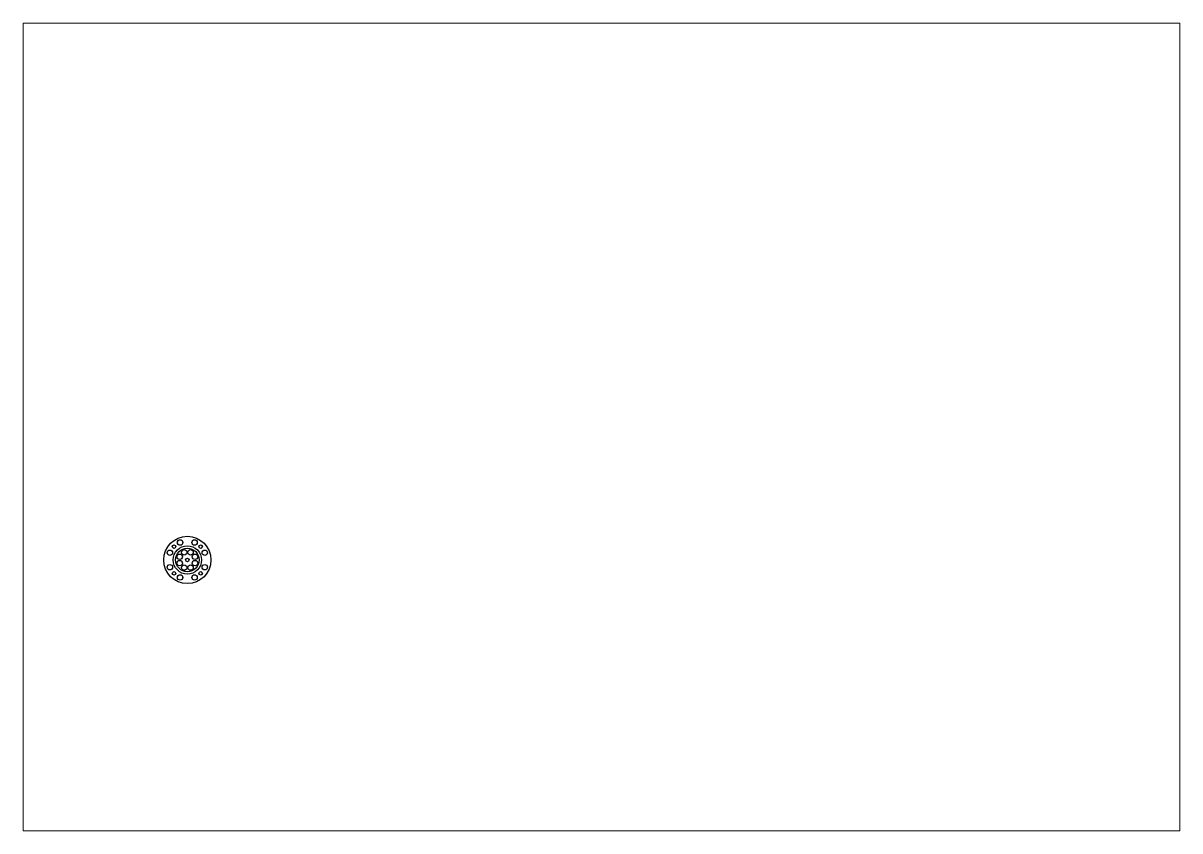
# Paper-space layout 'Layout1' of a CAD drawing. Header units: millimetres. Extents: x 29 to 260, y 20 to 181.
# The model-space entities are those that its viewports show. They can reach past a viewport. Long polylines and large blocks are cut down to what shows.
import ezdxf

# ---------------------------------------------------------------- set-up
doc = ezdxf.new("R2010")
doc.units = ezdxf.units.MM
doc.layers.add('CNC', color=7, linetype='Continuous')

# ---------------------------------------------------------------- blocks, each defined once
blk = doc.blocks.new('GFH Screw Hole')
blk.add_circle((0, 0), 1.5)

msp = doc.modelspace()

# ---------------------------------------------------------------- linework, layer by layer
at = {"layer": 'CNC'}
for centre, radius in [((25, 25), 20), ((18.88, 39.78), 2.3), ((31.12, 39.78), 2.3), ((10.22, 31.12), 2.3), ((25, 25), 12), ((25, 25), 10), ((18.53, 27.68), 2.3), ((22.32, 31.47), 2.3), ((27.68, 31.47), 2.3), ((31.47, 27.68), 2.3), ((39.78, 31.12), 2.3), ((10.22, 18.88), 2.3), ((18.53, 22.32), 2.3), ((22.32, 18.53), 2.3), ((27.68, 18.53), 2.3), ((31.47, 22.32), 2.3), ((39.78, 18.88), 2.3), ((18.88, 10.22), 2.3), ((31.12, 10.22), 2.3)]:
    msp.add_circle(centre, radius, dxfattribs=at)

# ---------------------------------------------------------------- block references
for p, rotation in [((13.69, 36.31), 135), ((36.31, 36.31), 45.00000000000001), ((25, 25), 22.5), ((13.69, 13.69), 45.00000000000001), ((36.31, 13.69), 135)]:
    msp.add_blockref('GFH Screw Hole', p, dxfattribs=dict(at, rotation=rotation))

psp = doc.layouts.get("Layout1")

# ---------------------------------------------------------------- viewports
at = {"layer": 'CNC'}
psp.add_viewport(center=(144.29, 100.72), size=(230.86, 161.1489), view_center_point=(375.5, 137.5), view_height=683.3425, dxfattribs=at)

doc.saveas('drawing.dxf')
